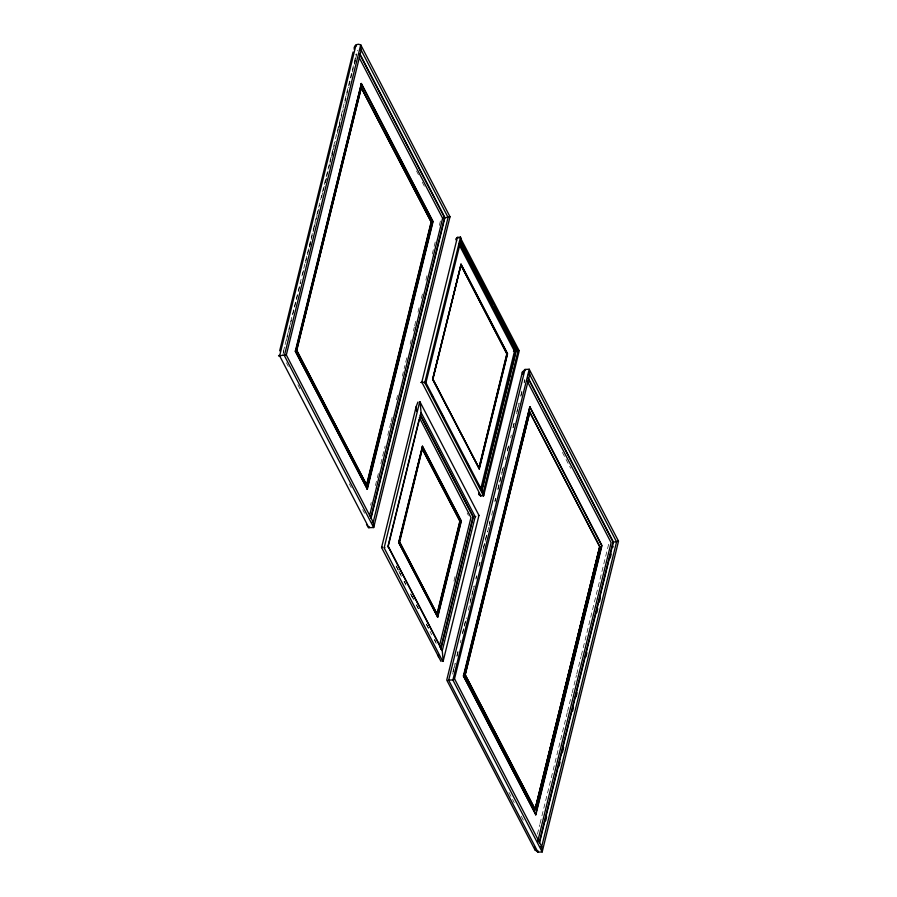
<?xml version="1.0" encoding="UTF-8"?>
<svg xmlns="http://www.w3.org/2000/svg" width="897" height="897" viewBox="0 0 897 897"><rect width="100%" height="100%" fill="white"/><g stroke="black" fill="none" stroke-linecap="round" stroke-linejoin="round"><path stroke-width="0.67" stroke-dasharray="4.49 3.36" d="M283.25 352.241L356.266 53.955M282.802 355.134L284.809 346.971M286.479 340.165L288.15 333.359M288.453 332.137L291.491 319.758M292.714 314.791L298.286 292.119M298.51 291.177L300.585 282.779M302.524 274.852L303.859 269.414M305.496 262.765L307.2 255.802M307.458 254.759L314.017 228.085M314.219 227.233L317.291 214.742M317.572 213.621L319.59 205.402M321.552 197.396L322.909 191.846M323.189 190.725L329.603 164.633M329.928 163.276L333.022 150.707M333.28 149.664L335.31 141.367M337.283 133.361L338.618 127.901M338.92 126.69L343.181 109.356M344.818 102.684L346.455 96.013M346.646 95.239L348.653 87.076M348.989 85.708L352.028 73.33M352.353 71.995L355.335 59.864M355.672 58.496L357.679 50.333M309.723 246.496L310.698 242.493M325.443 182.461L326.43 178.458M331.677 157.11L332.989 151.772M338.887 127.766L339.862 123.764M354.607 63.732L355.593 59.729M370.596 505.168L371.257 502.499M375.428 485.557L378.467 473.156M380.81 463.614L385.127 446.033M387.784 435.213L390.767 423.036M391.103 421.691L392.426 416.275M396.485 399.782L398.077 393.29M402.305 376.168L404.928 365.494M405.713 362.186L407.047 356.782M410.164 344.156L411.476 338.819M413.36 331.083L414.358 327.024M414.683 325.678L416.152 319.736M418.013 312.156L419.336 306.74M421.388 298.398L422.7 293.061M425.896 280.122L427.207 274.785M432.287 254.008L435.606 240.486M439.328 225.427L440.64 220.09M453.938 581.043L455.261 575.639M452.974 671.718L454.947 663.713M456.909 655.707L458.221 650.37M462.482 633.024L466.081 618.358M470.342 601.012L471.654 595.675M471.979 594.341L473.952 586.335M475.915 578.33L476.565 575.661M478.863 566.332L479.85 562.329M482.138 552.989L483.124 548.986M483.449 547.652L485.086 540.981M485.412 539.646L487.385 531.641M489.347 523.635L490.009 520.966M494.92 500.963L495.57 498.295M497.869 488.955L500.818 476.946M501.804 472.943L503.116 467.606M505.078 459.6L505.729 456.932M507.366 450.26L509.014 443.6M512.938 427.589L514.25 422.252M516.874 411.577L518.836 403.572M520.809 395.566L522.121 390.229M524.083 382.234L524.734 379.566M452.637 674.084L454.005 668.534M454.308 667.278L455.317 663.197M456.954 656.526L458.591 649.865M460.329 642.79L461.002 640.066M462.527 633.854L466.462 617.842M468.346 610.128L469.736 604.5M470.017 603.333L473.033 591.078M473.336 589.834L474.322 585.831M475.959 579.159L476.61 576.491M479.379 565.233L480.052 562.509M481.532 556.476L485.456 540.465M485.726 539.377L488.742 527.133M489.067 525.799L490.076 521.684M491.691 515.125L493.328 508.453M494.965 501.782L495.761 498.553M497.913 489.773L502.174 472.427M502.499 471.093L503.486 467.102M507.422 451.09L509.126 444.127M510.696 437.747L511.346 435.079M513.14 427.802L514.811 420.996M516.594 413.73L517.905 408.404M518.231 407.07L519.217 403.067M520.854 396.396L522.491 389.702M524.162 382.896L524.835 380.171M537.438 834.143L539.736 824.803M540.061 823.468L567.252 712.745M567.588 711.411L571.849 694.065M572.174 692.731L576.435 675.385M576.76 674.051L581.021 656.716M581.346 655.382L608.828 543.492M355.874 55.109L356.12 54.123M416.533 170.968L418.451 174.668M422.274 182.214L425.212 187.854M562.419 452.424L570.627 468.234M467.135 512.927L468.425 515.416M404.356 581.368L405.646 583.846M412.093 596.247L414.022 599.97M416.6 604.926L418.529 608.648M434.641 639.651L435.931 642.14M396.261 566.029L398.178 569.741M398.817 570.974L401.385 575.908M411.005 594.431L413.573 599.375M426.4 624.065L428.329 627.777M396.138 566.085L401.452 576.412M404.031 581.368L405.971 585.102M410.478 593.78L413.573 599.644M416.275 604.948L418.215 608.671M426.49 624.514L431.749 634.728M434.316 639.673L436.245 643.396M286.446 362.78L288.341 366.436M297.86 384.779L300.439 389.735M349.325 483.864L351.265 487.576M362.691 509.586L364.597 513.241M508.947 792.443L514.228 802.602M521.258 816.158L524.196 821.798"/><path stroke-width="1.35" d="M279.673 350.862L353.07 52.037M366.503 524.386L368.409 527.638L373.679 527.548L373.208 522.233L286.322 354.965L361.188 50.165L360.717 44.85C356.815 42.798 353.037 46.263 354.371 49.817M295.348 351.198L361.401 83.511L433.072 221.503L367.333 489.168L295.348 351.198L367.333 489.168M295.651 351.175L361.401 83.511M296.571 350.469L361.334 87.502L296.739 350.458L366.738 485.21L296.739 350.458M431.076 222.232L366.413 485.49L296.29 350.514L360.964 87.244L431.322 222.243L366.738 485.21M367.019 489.179L432.769 221.514L361.087 83.522M369.553 515.764L442.625 218.274L359.316 57.901M370.696 518.331L444.564 217.612L359.462 53.786M371.044 518.309L444.912 217.59L359.955 54.033M369.205 526.662L368.936 527.784L279.64 355.862L355.963 45.085L356.423 45.96M450.014 216.771L373.679 527.548L284.383 355.627L360.717 44.85L450.014 216.771L442.625 218.274M421.736 382.481L457.335 237.526L460.464 237.38L460.811 240.71L426.097 382.066L421.097 382.492M442.77 661.425L384.14 547.888L419.673 401.89M424.853 382.335L460.464 237.38M439.788 647.174L439.62 645.212L388.053 545.948L393.94 522.009M394.265 520.675L405.691 474.132M406.016 472.797L407.328 467.483M407.653 466.148L415.49 434.238M415.827 432.903L419.09 419.605M443.196 661.246L442.266 650.729L388.143 546.542L421.063 412.542L420.121 402.035M432.612 379.375L461.08 264.223L507.579 353.743L479.301 468.884L432.612 379.375L461.08 264.223M479.009 468.01L432.915 379.263L460.957 265.131L506.816 353.878L479.009 468.01L507.052 353.867L460.957 265.131M398.66 542.416L422.509 446.28L461.327 521.011L437.714 617.147L398.66 542.416L437.714 617.147M398.896 542.405L422.509 446.28M399.625 542.08L437.198 614.411L399.625 542.08L422.263 449.049M459.791 521.37L436.884 614.591L399.243 542.113L422.139 448.892L460.049 521.37L437.198 614.411M437.489 617.158L461.103 521.022L422.274 446.291M479.11 468.896L507.388 353.754L460.89 264.234M439.62 645.212L470.97 517.535L419.348 417.509M440.775 648.127L473.033 516.829L420.188 415.109M440.775 649.462L473.347 516.818L420.525 415.12M481.442 490.536L515.764 350.817L459.825 243.132M442.266 650.729L475.175 516.728L421.063 412.542M481.857 489.796L515.988 350.805L459.41 241.876M480.702 495.032L480.545 495.705L483.662 495.548L519.273 350.592L513.454 351.299M482.025 489.65L485.658 474.883M485.961 473.661L487.463 467.505M487.766 466.283L510.729 372.804M511.032 371.571L515.315 354.124M515.371 353.9L515.921 350.761M483.662 495.548L483.315 492.229L518.04 350.873M443.107 661.414L478.964 515.394L419.998 401.878M463.435 675.946L529.88 406.722L601.977 545.533L535.857 814.745L463.435 675.946L535.857 814.745M463.749 675.934L529.88 406.722M465.072 674.869L529.835 411.891L465.24 674.858L535.24 809.61L465.24 674.858M535.061 809.61L599.644 546.654L529.454 411.645L464.792 674.903L534.904 809.89L599.824 546.643L535.24 809.61M535.543 814.756L601.674 545.555L529.566 406.733M535.217 848.708L534.937 849.863L537.965 852.15L542.18 851.937L618.515 541.16L529.219 369.239L525.003 369.452L522.402 372.008L446.74 680.061L534.937 849.863L534.702 847.205M537.718 841.487L611.115 542.674L527.234 381.169M539.198 842.72L613.055 542.001L527.963 378.186M539.546 842.709L613.413 541.99L528.456 378.433M538.245 851.029L537.965 852.15L448.668 680.229L525.003 369.452L525.451 370.326M545.656 820.822L546.643 816.831M559.089 766.128L560.076 762.125M562.374 752.796L563.675 747.459M572.533 711.433L573.508 707.43M576.132 696.767L577.119 692.764M585.965 656.739L586.941 652.736M596.774 612.718L597.761 608.715M599.398 602.044L600.385 598.041M610.207 558.024L611.193 554.021M612.83 547.349L613.111 546.228M417.935 402.047L416.219 406.487L381.573 547.54L441.032 661.448M278.563 355.638L279.382 355.369M286.322 354.965L278.552 355.795M424.259 382.694L425.156 382.537M518.971 350.391L460.026 237.066M381.584 547.529L382.559 547.192M472.685 516.952L473.347 516.818M384.308 547.865L384.948 547.641M387.504 546.766L388.143 546.542M475.175 516.728L475.814 516.504M478.381 515.629L479.02 515.405M612.573 542.169L617.058 541.665M618.033 541.328L617.259 541.227M453.366 679.859L448.186 680.184M454.342 679.522L529.69 374.554L529.219 369.239L452.884 680.016L542.18 851.937L541.71 846.633L616.575 541.833L529.69 374.554L528.456 374.621M421.074 382.391L422.038 382.245M457.941 237.167L457.918 238.154M460.475 240.553L517.692 350.716M432.915 379.263L479.301 468.884M425.671 382.245L482.889 492.408M422.173 382.795L480.983 496.019M482.014 492.285L483.315 492.229M483.068 495.918L483.382 493.597M371.896 522.301L373.208 522.233L448.074 217.433L361.188 50.165M453.422 679.421L454.824 679.354L541.71 846.633L540.442 846.69M460.744 243.603L465.958 253.638M466.541 254.759L472.921 267.026M473.493 268.147L479.29 279.303M479.873 280.413L482.765 285.997M483.348 287.107L492.038 303.848M493.776 307.189L500.728 320.577M501.311 321.698L503.632 326.16M504.204 327.27L510.584 339.548M511.167 340.658L514.643 347.352M514.743 347.543L515.338 348.698M515.73 349.46L516.224 350.413M458.849 244.152L514.486 351.254L480.669 489.302L478.325 484.548M522.861 372.905L522.402 372.008L522.592 374.172M361.155 87.502L431.322 222.243M529.656 411.902L599.824 546.643M431.973 395.297L433.128 397.528M440.662 412.026L444.138 418.72M466.743 462.235L469.053 466.698M424.774 382.671L483.584 495.884M422.476 449.038L460.049 521.37M460.542 237.043L460.744 239.331M416.208 406.576L416.623 411.297M438.341 655.27L438.51 657.12M456.584 240.721A2.422 2.22 64.8 0 1 457.291 237.447M480.512 495.794A2.422 2.22 64.8 0 1 479.043 492.902M479.11 494.808A3.173 2.926 71.1 0 1 478.875 493.944M456.225 239.432A3.173 2.926 71.1 0 1 456.304 238.557"/></g></svg>
